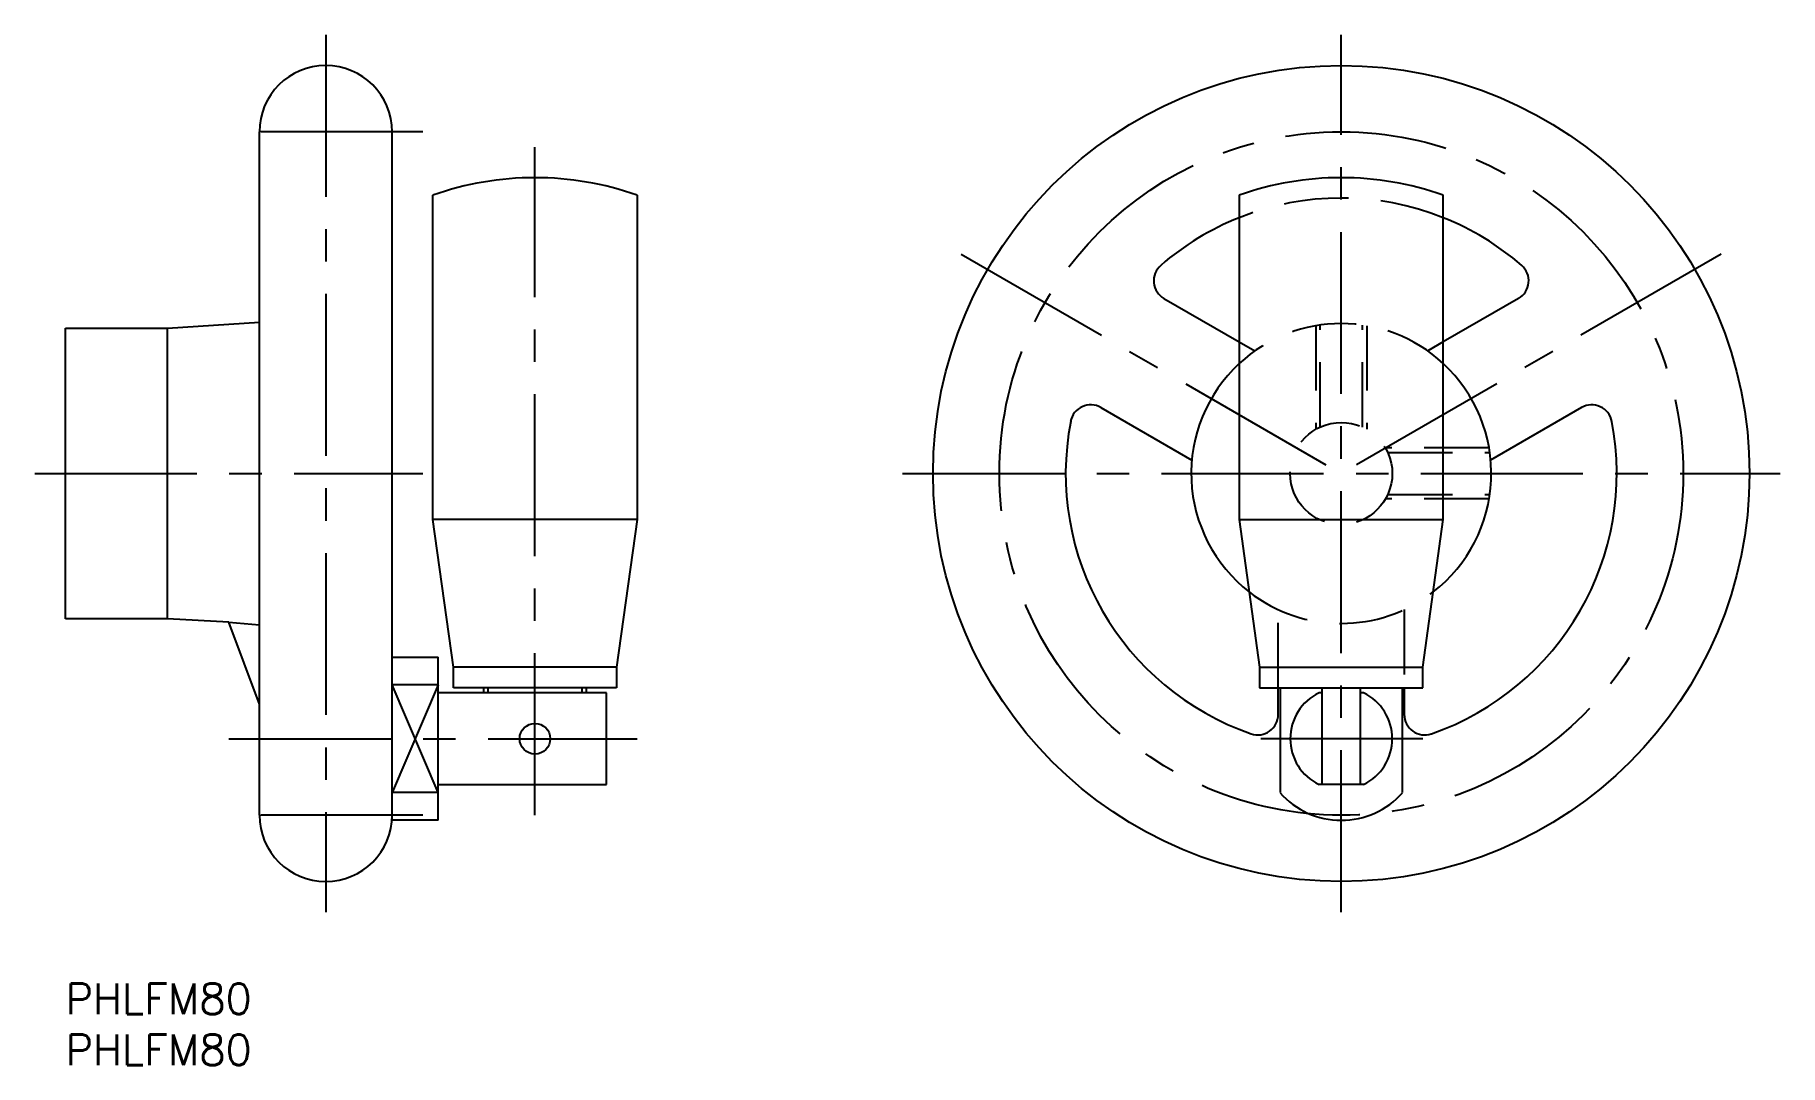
# Model space of a CAD drawing. Extents: x -3 to 168, y -8 to 93.
import ezdxf

# ---------------------------------------------------------------- set-up
doc = ezdxf.new("R2010")
doc.units = 0
doc.header["$LTSCALE"] = 0.5
doc.linetypes.add('CENTER', pattern=[50.8, 31.75, -6.35, 6.35, -6.35])
doc.linetypes.add('DASHED', pattern=[19.05, 12.7, -6.35])
for name, color, linetype in [('MSM_CENTER', 1, 'CENTER'), ('MSM_CONTINUOUS', 7, 'CONTINUOUS'), ('MSM_DASHED', 4, 'DASHED'), ('MSM_NARROW', 5, 'CONTINUOUS'), ('MSM_PART_NUMBER', 7, 'CONTINUOUS')]:
    doc.layers.add(name, color=color, linetype=linetype)
doc.styles.get("Standard").update_dxf_attribs({"font": 'txt.shx', "height": 3, "bigfont": 'bigfont.shx'})

# ---------------------------------------------------------------- blocks, each defined once
blk = doc.blocks.new('*U12')
at = {"layer": 'MSM_PART_NUMBER'}
blk.add_text('PHLFM80', height=3, dxfattribs=at).set_placement((0, -3))
blk = doc.blocks.new('*U13')
at = {"layer": 'MSM_PART_NUMBER'}
blk.add_text('PHLFM80', height=3, dxfattribs=at).set_placement((0, -8))

msp = doc.modelspace()

# ---------------------------------------------------------------- linework, layer by layer
at = {"layer": 'MSM_CENTER'}
for p, q in [((25.5, 93), (25.5, 7)), ((125, 7), (125, 93)), ((35, 83.5), (16, 83.5)), ((46, 16.5), (46, 82)), ((87.76, 71.5), (125, 50)), ((162.24, 71.5), (125, 50)), ((-3, 50), (35, 50)), ((82, 50), (168, 50)), ((16, 24), (56, 24)), ((133, 24), (117, 24)), ((35, 16.5), (16, 16.5))]:
    msp.add_line(p, q, dxfattribs=at)
msp.add_circle((125, 50), 33.5, dxfattribs=at)
at = {"layer": 'MSM_CONTINUOUS'}
for p, q in [((19, 16.5), (19, 83.5)), ((32, 16), (32, 83.5)), ((36, 45.5), (36, 77.28)), ((56, 77.28), (56, 45.5)), ((115, 77.28), (115, 45.5)), ((135, 45.5), (135, 77.28)), ((107.63, 67.16), (115, 62.9)), ((142.37, 67.16), (135, 62.9)), ((0, 35.75), (0, 64.25)), ((0, 64.25), (10, 64.25)), ((10, 64.25), (19, 64.84)), ((10, 35.75), (10, 64.25)), ((101.45, 56.47), (110.36, 51.32)), ((148.55, 56.47), (139.64, 51.32)), ((38, 31), (36, 45.5)), ((56, 45.5), (36, 45.5)), ((56, 45.5), (54, 31)), ((115, 45.5), (117, 31)), ((115, 45.5), (135, 45.5)), ((133, 31), (135, 45.5)), ((10, 35.75), (0, 35.75)), ((15.99, 35.44), (10, 35.75)), ((19, 27.39), (15.99, 35.44)), ((15.99, 35.44), (19, 35.16)), ((32, 32), (36.5, 32)), ((36.5, 16), (36.5, 32)), ((38, 29), (38, 31)), ((54, 31), (38, 31)), ((54, 31), (54, 29)), ((117, 31), (117, 29)), ((117, 31), (133, 31)), ((133, 29), (133, 31)), ((36.5, 29.29), (32, 29.29)), ((53, 28.5), (36.5, 28.5)), ((54, 29), (38, 29)), ((41, 28.5), (41, 29)), ((41.38, 29), (41.38, 28.5)), ((50.62, 28.5), (50.62, 29)), ((51, 29), (51, 28.5)), ((53, 19.5), (53, 28.5)), ((117, 29), (133, 29)), ((118.82, 26.37), (118.82, 29)), ((119, 29), (119, 18.71)), ((123.1, 28.5), (122.82, 28.5)), ((123.1, 29), (123.1, 19.5)), ((126.9, 19.5), (126.9, 29)), ((127.18, 28.5), (126.9, 28.5)), ((131, 18.71), (131, 29)), ((131.17, 29), (131.17, 26.37)), ((36.5, 19.5), (53, 19.5)), ((127.18, 19.5), (122.82, 19.5)), ((36.5, 18.71), (32, 18.71)), ((36.5, 16), (32, 16))]:
    msp.add_line(p, q, dxfattribs=at)
for centre, radius in [((125, 50), 40), ((46, 24), 1.5)]:
    msp.add_circle(centre, radius, dxfattribs=at)
for centre, radius, start, end in [((25.5, 83.5), 6.5, 0, 180), ((46, 49.1), 29.9, 70.461, 109.539), ((125, 49.1), 29.9, 70.461, 109.539), ((125, 50), 27, 111.7385, 130.9132), ((125, 50), 27, 49.0868, 68.2615), ((108.63, 68.89), 2, 130.9132, 240), ((141.37, 68.89), 2, 300, 49.0868), ((125, 50), 14.7, 132.8649, 232.1511), ((125, 50), 14.7, 307.8489, 47.1351), ((100.45, 54.73), 2, 60, 169.0868), ((149.55, 54.73), 2, 10.9132, 120), ((125, 50), 27, 169.0868, 250.9132), ((125, 50), 27, 289.0868, 10.9132), ((125, 24), 5, 115.8419, 244.1581), ((125, 24), 5, 295.8419, 64.1581), ((116.82, 26.37), 2, 250.9132, 360), ((133.17, 26.37), 2, 180, 289.0868), ((125, 24), 8, 221.4096, 318.5904), ((25.5, 16.5), 6.5, 180, 0)]:
    msp.add_arc(centre, radius, start, end, dxfattribs=at)
at = {"layer": 'MSM_DASHED'}
for p, q in [((122.5, 64.49), (122.5, 54.33)), ((122.93, 54.55), (122.93, 64.55)), ((127.07, 54.55), (127.07, 64.55)), ((127.5, 64.49), (127.5, 54.33)), ((115, 62.9), (116.53, 62.02)), ((135, 62.9), (133.47, 62.02)), ((139.49, 52.5), (129.33, 52.5)), ((129.55, 52.07), (139.55, 52.07)), ((129.55, 47.93), (139.55, 47.93)), ((139.49, 47.5), (129.33, 47.5)), ((118.82, 29), (118.82, 36.66)), ((131.17, 36.66), (131.17, 29))]:
    msp.add_line(p, q, dxfattribs=at)
msp.add_circle((125, 50), 5, dxfattribs=at)
for radius, start, end in [(27, 68.2615, 111.7385), (14.7, 47.1351, 132.8649), (14.7, 232.1511, 307.8489)]:
    msp.add_arc((125, 50), radius, start, end, dxfattribs=at)
at = {"layer": 'MSM_NARROW'}
for p, q in [((36.5, 18.71), (32, 29.29)), ((36.5, 29.29), (32, 18.71))]:
    msp.add_line(p, q, dxfattribs=at)

# ---------------------------------------------------------------- block references
at = {"layer": 'MSM_CONTINUOUS'}
for name in ['*U12', '*U13']:
    msp.add_blockref(name, (0, 0), dxfattribs=at)

doc.saveas('drawing.dxf')
